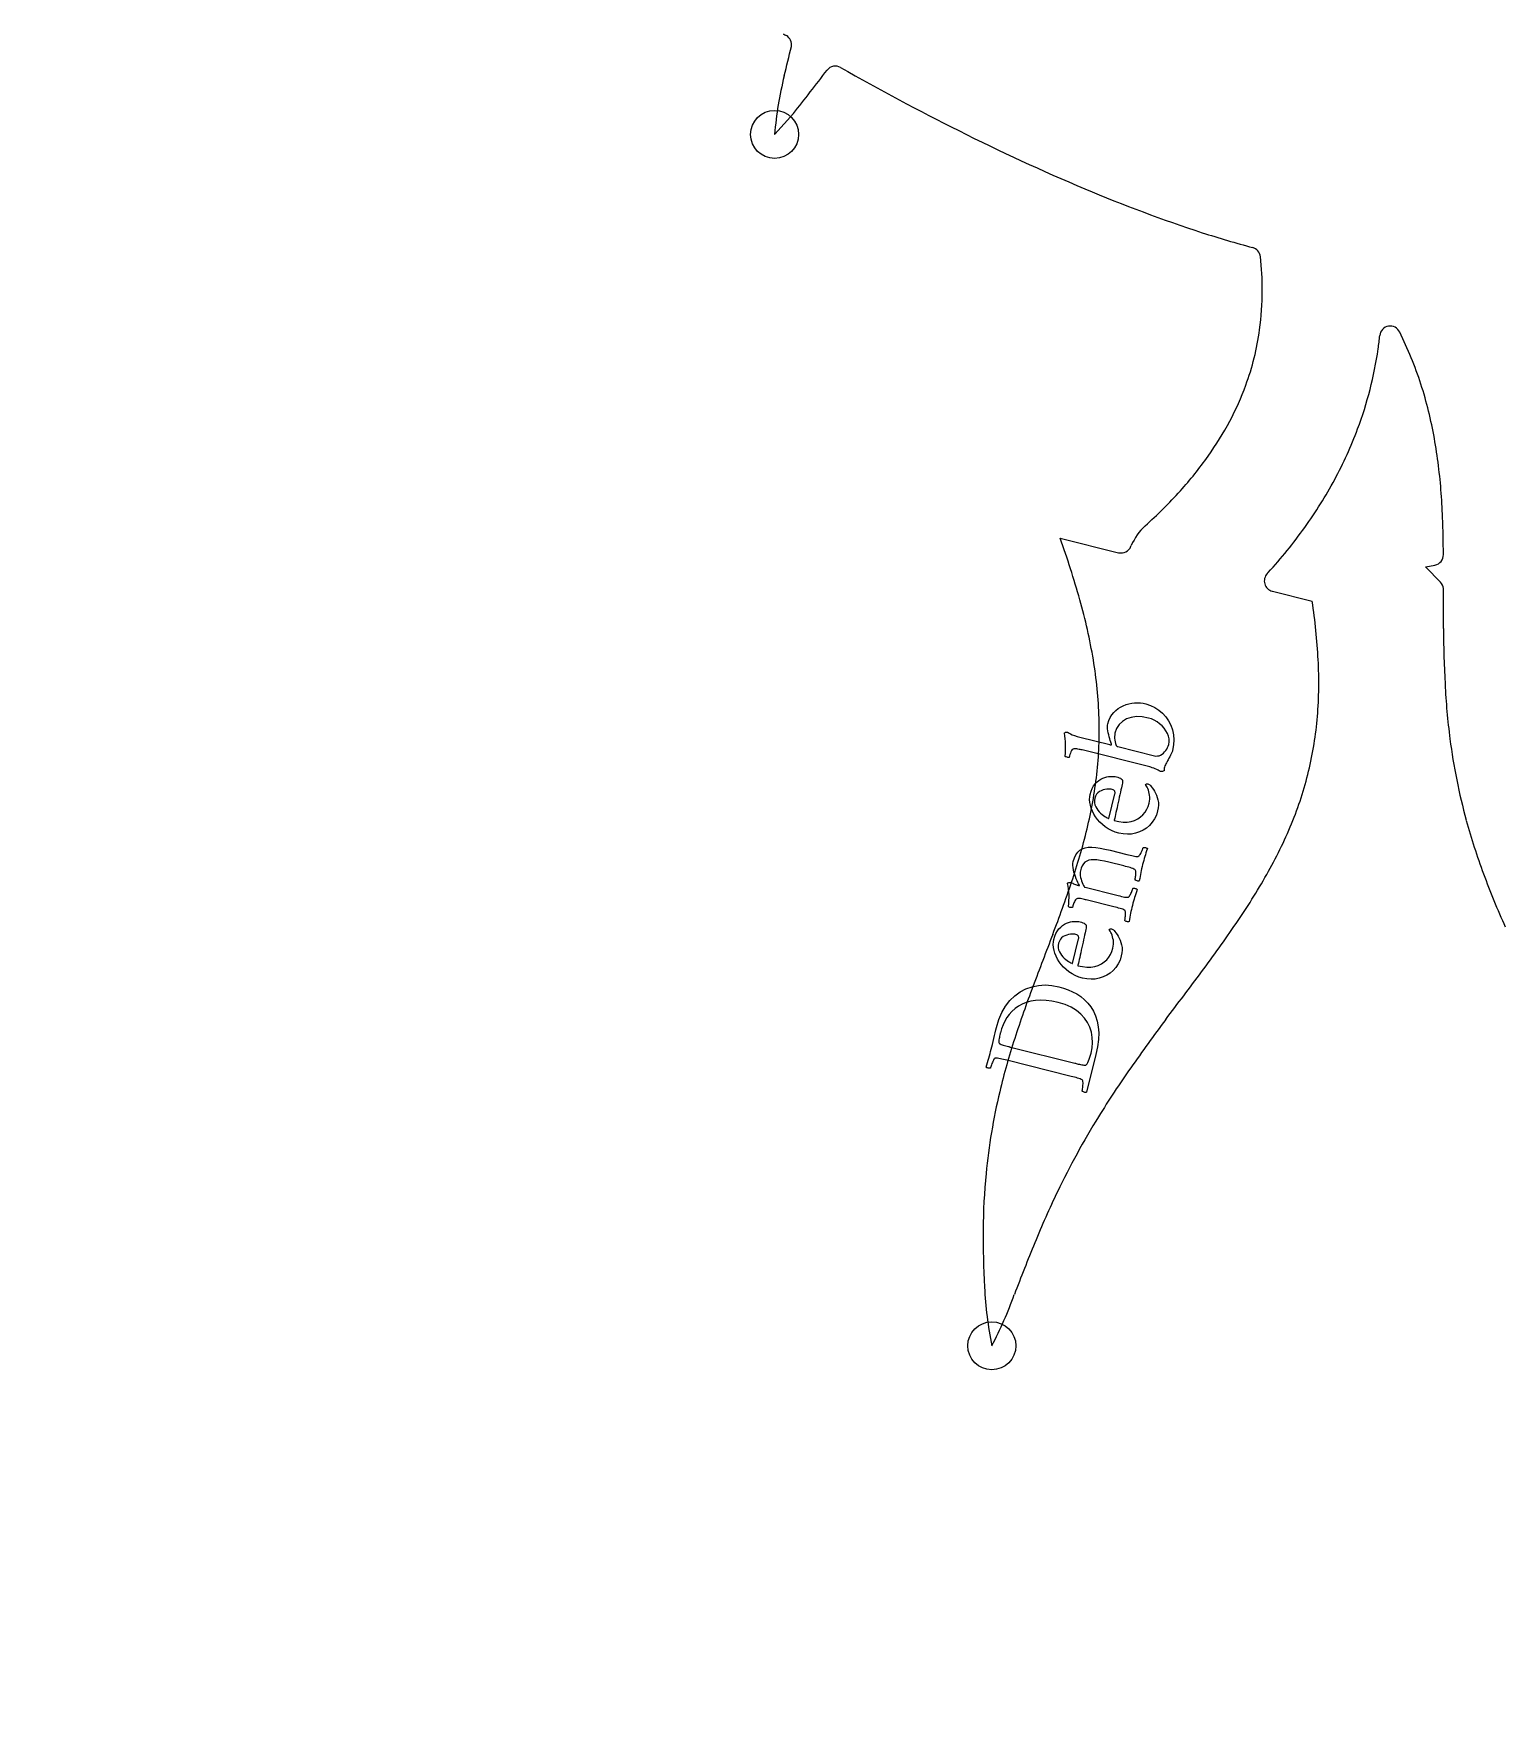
# Model space of a CAD drawing. Header units: millimetres. Extents: x -94 to 94, y -94 to 94.
# Drawn here: x -38.47 to -3.71, y 12.28 to 52.12 of the extents above; entities that cross this region are included whole.
import ezdxf

# ---------------------------------------------------------------- set-up
doc = ezdxf.new("R2010")
doc.units = ezdxf.units.MM
for name, color, linetype in [('CUT_INNER', 6, 'Continuous'), ('ENGRAVE', 7, 'Continuous'), ('TEXT', 5, 'Continuous')]:
    doc.layers.add(name, color=color, linetype=linetype)

msp = doc.modelspace()

# ---------------------------------------------------------------- linework, layer by layer
at = {"layer": 'CUT_INNER'}
for points in [[(-20.524, 50.228), (-20.962, 49.742), (-20.966, 49.738)], [(-5.96, 44.54), (-6.198, 45.064)], [(-14.223, 40.197), (-14.224, 40.203), (-14.219, 40.202), (-12.843, 39.857)], [(-12.55, 40.009), (-12.542, 40.03)], [(-5.239, 39.16), (-5.587, 39.515), (-5.59, 39.52), (-5.585, 39.521), (-5.37, 39.565)], [(-9.309, 39.386), (-9.331, 39.363)], [(-9.21, 38.948), (-8.272, 38.713), (-8.266, 38.711)]]:
    msp.add_lwpolyline(points, dxfattribs=at)
for centre, radius, start, end in [((0, 27.004), 67.496, 125.98241, 240.82111), ((0, 27.004), 55.211, 132.5397, 191.6531), ((-18.896, 55.14), 3.555, 238.3008, 239.7015), ((-248.894, 107.429), 235.001, 346.13574, 346.30984), ((-20.816, 51.855), 0.25, 349.9479, 59.6055), ((-12.193, 49.006), 8.804, 166.1194, 175.2294), ((-98.843, 111.811), 99.631, 321.82182, 322.56839), ((-19.53, 51.101), 0.25, 60.3531, 142.3856), ((9.788, 102.512), 58.933, 240.3051, 243.3792), ((5.426, 93.721), 49.119, 243.3335, 247.161), ((0.125, 81.054), 35.388, 247.1105, 251.9056), ((-3.729, 69.483), 23.192, 252.078, 255.1524), ((-9.742, 46.825), 0.25, 5.4572, 73.7961), ((-15.85, 46.081), 6.403, 359.6985, 6.8947), ((-16.189, 46.047), 6.742, 352.1397, 0.0006), ((-15.834, 46.001), 6.384, 339.9379, 352.1063), ((-6.426, 44.96), 0.25, 24.473, 174.0119), ((-15.823, 45.998), 9.208, 339.5378, 351.7072), ((-11.145, 45.347), 4.485, 351.3265, 355.3887), ((-14.626, 40.948), 9.381, 14.3761, 22.5122), ((-16.159, 46.125), 6.731, 332.0223, 339.9029), ((-15.769, 40.674), 10.556, 7.1742, 14.2796), ((-16.9, 46.522), 7.572, 324.6147, 331.9983), ((-16.183, 46.136), 9.593, 331.6882, 339.5223), ((-18.024, 47.323), 8.953, 317.8904, 324.6035), ((-20.275, 40.121), 15.097, 2.1565, 7.1188), ((-16.939, 46.547), 10.454, 324.3509, 331.6704), ((-19.756, 48.9), 11.295, 311.8689, 317.844), ((-27.078, 39.763), 21.908, 0.1272, 2.4235), ((-11.239, 39.454), 1.424, 133.3735, 156.1296), ((-18.072, 47.362), 11.85, 317.6934, 324.3408), ((-34.62, 32.851), 21.68, 15.7816, 19.8067), ((-12.783, 40.1), 0.25, 255.9438, 338.7231), ((-5.42, 39.81), 0.25, 281.5337, 0.4046), ((-9.15, 39.19), 0.25, 136.3901, 255.9438), ((-5.417, 38.985), 0.25, 5.4841, 44.3852), ((-26.723, 35.085), 13.473, 9.5727, 15.7714), ((-23.35, 36.504), 15.244, 3.1032, 8.3234), ((-453.448, 37.622), 448.282, 0.05648, 0.17729), ((22.974, 38.168), 28.141, 180.2122, 182.8751), ((-23.536, 35.633), 10.239, 1.7744, 9.5193), ((-18.218, 36.788), 10.105, 355.462, 3.0697), ((11.877, 37.624), 17.031, 182.9213, 187.3068), ((-22.679, 35.675), 9.381, 353.5427, 1.6788), ((-16.511, 36.667), 8.393, 346.4236, 355.3663), ((9.028, 37.273), 14.16, 187.3622, 195.3044), ((-16.702, 36.731), 8.594, 337.594, 346.3095), ((-23.844, 35.825), 10.556, 346.3408, 353.4462), ((10.317, 37.644), 15.502, 195.3706, 200.2824), ((-28.253, 36.911), 15.097, 341.3232, 346.2854), ((-18.675, 37.559), 10.734, 330.4099, 337.5206), ((13.234, 38.717), 18.609, 200.2697, 204.4374), ((-44.758, 42.498), 32.522, 338.9967, 341.3102), ((-23.552, 40.334), 16.345, 325.5916, 330.3911), ((-37.981, 50.21), 33.83, 323.2312, 325.6023), ((191.072, -47.996), 220.074, 159.00842, 159.3502), ((-544.122, 428.156), 665.512, 323.127827, 323.249543), ((11.474, 19.704), 28.141, 159.3788, 162.0417), ((23.902, 2.125), 44.526, 143.1508, 144.9609), ((0.91, 23.142), 17.031, 162.0879, 166.4734), ((7.346, 13.752), 24.296, 144.9946, 148.2555), ((-1.878, 23.827), 14.16, 166.5288, 174.4711), ((3.003, 16.451), 19.182, 148.2854, 154.3246), ((-0.541, 23.715), 15.502, 174.5372, 179.449), ((6.539, 14.785), 23.091, 154.4023, 157.6824), ((2.566, 23.681), 18.609, 179.4363, 183.604), ((40.492, 0.959), 59.75, 157.78041, 159.03793), ((-7.211, 22.889), 8.804, 182.4578, 191.5677), ((-24.031, 25.442), 9.263, 332.2166, 340.4005)]:
    msp.add_arc(centre, radius, start, end, dxfattribs=at)
at = {"layer": 'ENGRAVE'}
for centre, radius in [((0, 27.004), 62.336), ((-20.966, 49.737), 0.567), ((-15.836, 21.123), 0.567)]:
    msp.add_circle(centre, radius, dxfattribs=at)
at = {"layer": 'TEXT'}
for points in [[(-11.565, 35.188), (-11.572, 35.166), (-11.583, 35.139), (-11.597, 35.108), (-11.616, 35.071), (-11.635, 35.034), (-11.653, 35), (-11.67, 34.968), (-11.686, 34.939), (-11.689, 34.934), (-11.692, 34.927), (-11.696, 34.92), (-11.7, 34.912), (-11.713, 34.89), (-11.726, 34.867), (-11.737, 34.843), (-11.749, 34.819), (-11.758, 34.794), (-11.764, 34.769), (-11.766, 34.742), (-11.765, 34.715), (-11.769, 34.708), (-11.777, 34.702), (-11.788, 34.696), (-11.804, 34.691), (-11.82, 34.688), (-11.834, 34.686), (-11.845, 34.685), (-11.854, 34.686), (-11.88, 34.705), (-11.909, 34.723), (-11.941, 34.739), (-11.976, 34.754), (-12.012, 34.767), (-12.046, 34.779), (-12.077, 34.788), (-12.106, 34.796), (-13.705, 35.197), (-13.725, 35.201), (-13.747, 35.207), (-13.773, 35.212), (-13.801, 35.218), (-13.829, 35.224), (-13.854, 35.227), (-13.876, 35.227), (-13.896, 35.225), (-13.917, 35.219), (-13.936, 35.206), (-13.953, 35.185), (-13.967, 35.157), (-13.98, 35.125), (-13.992, 35.092), (-14.003, 35.057), (-14.013, 35.021), (-14.016, 35.02), (-14.025, 35.021), (-14.04, 35.023), (-14.06, 35.027), (-14.08, 35.032), (-14.095, 35.038), (-14.104, 35.043), (-14.107, 35.049), (-14.099, 35.118), (-14.094, 35.188), (-14.092, 35.257), (-14.094, 35.327), (-14.098, 35.396), (-14.104, 35.463), (-14.112, 35.528), (-14.122, 35.592), (-14.119, 35.599), (-14.114, 35.605), (-14.106, 35.61), (-14.095, 35.614), (-14.084, 35.618), (-14.073, 35.619), (-14.063, 35.619), (-14.054, 35.618), (-14.049, 35.615), (-14.035, 35.608), (-14.011, 35.595), (-13.979, 35.577), (-13.936, 35.557), (-13.885, 35.538), (-13.824, 35.519), (-13.754, 35.5), (-13.052, 35.324), (-13.045, 35.322), (-13.037, 35.321), (-13.028, 35.32), (-13.019, 35.32), (-13.011, 35.32), (-13.007, 35.324), (-13.007, 35.329), (-13.01, 35.337), (-13.018, 35.358), (-13.028, 35.385), (-13.039, 35.419), (-13.051, 35.46), (-13.064, 35.505), (-13.076, 35.551), (-13.086, 35.599), (-13.095, 35.649), (-13.102, 35.698), (-13.104, 35.742), (-13.102, 35.781), (-13.096, 35.816), (-13.072, 35.893), (-13.041, 35.963), (-13.003, 36.026), (-12.958, 36.083), (-12.907, 36.132), (-12.852, 36.175), (-12.793, 36.212), (-12.731, 36.243), (-12.666, 36.268), (-12.6, 36.287), (-12.532, 36.3), (-12.463, 36.308), (-12.394, 36.31), (-12.327, 36.307), (-12.263, 36.3), (-12.202, 36.287), (-12.089, 36.251), (-11.985, 36.202), (-11.889, 36.14), (-11.802, 36.065), (-11.725, 35.979), (-11.66, 35.885), (-11.608, 35.783), (-11.568, 35.672), (-11.543, 35.557), (-11.534, 35.437), (-11.541, 35.315), (-11.565, 35.188)], [(-12.927, 35.592), (-12.934, 35.556), (-12.937, 35.517), (-12.936, 35.474), (-12.931, 35.43), (-12.924, 35.387), (-12.916, 35.352), (-12.907, 35.325), (-12.898, 35.305), (-12.891, 35.295), (-12.882, 35.286), (-12.873, 35.281), (-12.862, 35.277), (-11.997, 35.06), (-11.959, 35.054), (-11.922, 35.055), (-11.885, 35.062), (-11.849, 35.077), (-11.815, 35.097), (-11.783, 35.122), (-11.754, 35.15), (-11.727, 35.183), (-11.704, 35.218), (-11.685, 35.254), (-11.67, 35.29), (-11.658, 35.328), (-11.648, 35.392), (-11.65, 35.457), (-11.663, 35.521), (-11.689, 35.586), (-11.723, 35.649), (-11.766, 35.709), (-11.815, 35.764), (-11.872, 35.816), (-11.933, 35.862), (-11.998, 35.9), (-12.065, 35.93), (-12.134, 35.952), (-12.284, 35.98), (-12.42, 35.985), (-12.544, 35.968), (-12.656, 35.929), (-12.752, 35.871), (-12.83, 35.795), (-12.888, 35.702), (-12.927, 35.592)], [(-12.947, 33.528), (-12.838, 33.504), (-12.735, 33.493), (-12.638, 33.495), (-12.548, 33.51), (-12.465, 33.535), (-12.391, 33.57), (-12.324, 33.614), (-12.266, 33.668), (-12.216, 33.729), (-12.175, 33.795), (-12.142, 33.865), (-12.118, 33.941), (-12.108, 33.99), (-12.103, 34.038), (-12.103, 34.084), (-12.108, 34.129), (-12.116, 34.172), (-12.127, 34.212), (-12.139, 34.25), (-12.154, 34.284), (-12.169, 34.315), (-12.183, 34.341), (-12.195, 34.362), (-12.206, 34.379), (-12.205, 34.381), (-12.202, 34.384), (-12.196, 34.388), (-12.189, 34.392), (-12.181, 34.396), (-12.172, 34.398), (-12.162, 34.398), (-12.152, 34.396), (-12.137, 34.391), (-12.122, 34.383), (-12.107, 34.372), (-12.091, 34.358), (-12.069, 34.332), (-12.046, 34.302), (-12.021, 34.266), (-11.995, 34.225), (-11.969, 34.179), (-11.947, 34.13), (-11.928, 34.076), (-11.912, 34.018), (-11.902, 33.957), (-11.9, 33.894), (-11.905, 33.828), (-11.919, 33.76), (-11.95, 33.66), (-11.993, 33.569), (-12.046, 33.488), (-12.11, 33.416), (-12.182, 33.353), (-12.262, 33.301), (-12.347, 33.26), (-12.44, 33.23), (-12.536, 33.212), (-12.635, 33.206), (-12.736, 33.213), (-12.838, 33.233), (-12.925, 33.259), (-13.008, 33.292), (-13.085, 33.333), (-13.157, 33.381), (-13.223, 33.434), (-13.283, 33.491), (-13.337, 33.552), (-13.385, 33.616), (-13.426, 33.683), (-13.46, 33.751), (-13.488, 33.82), (-13.508, 33.89), (-13.522, 33.959), (-13.527, 34.025), (-13.524, 34.087), (-13.514, 34.147), (-13.491, 34.223), (-13.463, 34.291), (-13.431, 34.349), (-13.393, 34.398), (-13.351, 34.441), (-13.308, 34.476), (-13.263, 34.506), (-13.216, 34.529), (-13.169, 34.547), (-13.123, 34.56), (-13.079, 34.569), (-13.035, 34.573), (-12.994, 34.573), (-12.956, 34.572), (-12.923, 34.568), (-12.894, 34.563), (-12.858, 34.552), (-12.826, 34.541), (-12.8, 34.528), (-12.778, 34.514), (-12.761, 34.498), (-12.751, 34.479), (-12.746, 34.458), (-12.748, 34.433), (-12.751, 34.412), (-12.757, 34.383), (-12.765, 34.346), (-12.775, 34.302), (-12.786, 34.252), (-12.798, 34.198), (-12.811, 34.14), (-12.825, 34.08), (-12.838, 34.017), (-12.852, 33.955), (-12.865, 33.894), (-12.879, 33.833), (-12.891, 33.775), (-12.903, 33.721), (-12.914, 33.672), (-12.924, 33.627), (-12.933, 33.589), (-12.94, 33.56), (-12.944, 33.54), (-12.947, 33.528)], [(-13.074, 33.579), (-12.929, 34.16), (-12.926, 34.176), (-12.925, 34.192), (-12.928, 34.207), (-12.933, 34.221), (-12.941, 34.234), (-12.954, 34.246), (-12.97, 34.256), (-12.992, 34.265), (-13.016, 34.271), (-13.046, 34.274), (-13.081, 34.274), (-13.122, 34.27), (-13.166, 34.264), (-13.208, 34.252), (-13.25, 34.235), (-13.291, 34.214), (-13.329, 34.186), (-13.36, 34.151), (-13.384, 34.108), (-13.401, 34.057), (-13.41, 34.002), (-13.411, 33.95), (-13.402, 33.901), (-13.383, 33.855), (-13.359, 33.812), (-13.331, 33.772), (-13.3, 33.736), (-13.266, 33.703), (-13.231, 33.674), (-13.197, 33.648), (-13.165, 33.626), (-13.135, 33.608), (-13.108, 33.594), (-13.09, 33.585), (-13.078, 33.58), (-13.074, 33.579)], [(-13.912, 32.559), (-13.884, 32.648), (-13.849, 32.724), (-13.807, 32.784), (-13.758, 32.831), (-13.701, 32.865), (-13.635, 32.888), (-13.56, 32.9), (-13.476, 32.902), (-13.383, 32.895), (-13.279, 32.88), (-13.165, 32.858), (-13.04, 32.83), (-12.646, 32.731), (-12.607, 32.721), (-12.568, 32.712), (-12.531, 32.703), (-12.496, 32.695), (-12.462, 32.689), (-12.432, 32.684), (-12.404, 32.683), (-12.379, 32.683), (-12.368, 32.687), (-12.357, 32.696), (-12.345, 32.709), (-12.332, 32.728), (-12.32, 32.749), (-12.308, 32.772), (-12.298, 32.795), (-12.288, 32.82), (-12.28, 32.843), (-12.273, 32.863), (-12.268, 32.879), (-12.264, 32.891), (-12.254, 32.894), (-12.242, 32.895), (-12.227, 32.894), (-12.21, 32.891), (-12.193, 32.887), (-12.18, 32.881), (-12.169, 32.874), (-12.162, 32.866), (-12.179, 32.814), (-12.195, 32.765), (-12.209, 32.719), (-12.223, 32.677), (-12.236, 32.635), (-12.249, 32.59), (-12.262, 32.542), (-12.275, 32.491), (-12.288, 32.441), (-12.299, 32.393), (-12.308, 32.347), (-12.316, 32.303), (-12.325, 32.259), (-12.333, 32.211), (-12.342, 32.16), (-12.352, 32.106), (-12.363, 32.102), (-12.375, 32.101), (-12.39, 32.102), (-12.406, 32.106), (-12.423, 32.112), (-12.437, 32.118), (-12.447, 32.125), (-12.454, 32.132), (-12.452, 32.145), (-12.448, 32.162), (-12.445, 32.183), (-12.441, 32.208), (-12.438, 32.235), (-12.436, 32.262), (-12.435, 32.288), (-12.436, 32.313), (-12.438, 32.336), (-12.443, 32.354), (-12.448, 32.366), (-12.456, 32.373), (-12.478, 32.385), (-12.504, 32.397), (-12.533, 32.408), (-12.565, 32.418), (-12.601, 32.427), (-12.637, 32.437), (-12.675, 32.447), (-12.715, 32.457), (-13.072, 32.547), (-13.178, 32.571), (-13.273, 32.589), (-13.356, 32.6), (-13.429, 32.605), (-13.492, 32.602), (-13.547, 32.591), (-13.595, 32.571), (-13.636, 32.544), (-13.67, 32.508), (-13.7, 32.462), (-13.725, 32.407), (-13.745, 32.342), (-13.75, 32.308), (-13.751, 32.271), (-13.748, 32.231), (-13.739, 32.188), (-13.727, 32.144), (-13.714, 32.103), (-13.699, 32.065), (-13.684, 32.028), (-13.668, 31.997), (-13.654, 31.974), (-13.643, 31.96), (-13.632, 31.953), (-12.887, 31.767), (-12.848, 31.757), (-12.81, 31.748), (-12.773, 31.739), (-12.737, 31.731), (-12.704, 31.724), (-12.673, 31.72), (-12.645, 31.718), (-12.62, 31.719), (-12.61, 31.723), (-12.598, 31.732), (-12.586, 31.745), (-12.574, 31.764), (-12.561, 31.785), (-12.55, 31.808), (-12.539, 31.831), (-12.529, 31.856), (-12.521, 31.879), (-12.514, 31.898), (-12.509, 31.915), (-12.506, 31.927), (-12.496, 31.93), (-12.483, 31.931), (-12.469, 31.93), (-12.451, 31.927), (-12.434, 31.923), (-12.421, 31.917), (-12.411, 31.91), (-12.403, 31.902), (-12.42, 31.849), (-12.436, 31.801), (-12.451, 31.755), (-12.464, 31.713), (-12.477, 31.671), (-12.49, 31.626), (-12.504, 31.578), (-12.517, 31.526), (-12.529, 31.476), (-12.54, 31.428), (-12.55, 31.383), (-12.558, 31.339), (-12.566, 31.294), (-12.575, 31.247), (-12.584, 31.196), (-12.594, 31.142), (-12.604, 31.138), (-12.616, 31.137), (-12.631, 31.138), (-12.648, 31.142), (-12.665, 31.148), (-12.678, 31.154), (-12.688, 31.161), (-12.696, 31.168), (-12.693, 31.181), (-12.69, 31.198), (-12.686, 31.219), (-12.683, 31.244), (-12.679, 31.271), (-12.677, 31.297), (-12.677, 31.324), (-12.678, 31.349), (-12.68, 31.372), (-12.684, 31.39), (-12.69, 31.402), (-12.698, 31.409), (-12.72, 31.421), (-12.745, 31.433), (-12.774, 31.444), (-12.807, 31.453), (-12.842, 31.463), (-12.879, 31.473), (-12.916, 31.483), (-12.956, 31.493), (-13.606, 31.656), (-13.626, 31.66), (-13.65, 31.666), (-13.678, 31.672), (-13.709, 31.679), (-13.74, 31.685), (-13.768, 31.689), (-13.791, 31.689), (-13.812, 31.688), (-13.829, 31.683), (-13.845, 31.674), (-13.859, 31.658), (-13.873, 31.637), (-13.885, 31.613), (-13.896, 31.588), (-13.905, 31.564), (-13.913, 31.538), (-13.919, 31.515), (-13.925, 31.497), (-13.929, 31.483), (-13.931, 31.473), (-13.937, 31.473), (-13.947, 31.473), (-13.96, 31.474), (-13.977, 31.477), (-13.994, 31.48), (-14.008, 31.485), (-14.019, 31.49), (-14.026, 31.497), (-14.019, 31.568), (-14.015, 31.64), (-14.013, 31.71), (-14.013, 31.781), (-14.017, 31.85), (-14.024, 31.916), (-14.035, 31.98), (-14.049, 32.042), (-14.046, 32.049), (-14.04, 32.055), (-14.031, 32.06), (-14.02, 32.064), (-14.008, 32.067), (-13.998, 32.068), (-13.988, 32.069), (-13.98, 32.068), (-13.973, 32.065), (-13.961, 32.061), (-13.945, 32.055), (-13.925, 32.048), (-13.903, 32.039), (-13.881, 32.031), (-13.86, 32.023), (-13.838, 32.014), (-13.819, 32.007), (-13.803, 32.001), (-13.79, 31.997), (-13.781, 31.994), (-13.775, 31.993), (-13.77, 31.994), (-13.767, 31.995), (-13.765, 31.998), (-13.765, 32), (-13.765, 32.003), (-13.767, 32.007), (-13.769, 32.011), (-13.786, 32.037), (-13.803, 32.07), (-13.822, 32.109), (-13.842, 32.155), (-13.862, 32.205), (-13.879, 32.256), (-13.895, 32.309), (-13.908, 32.364), (-13.918, 32.418), (-13.921, 32.468), (-13.919, 32.515), (-13.912, 32.559)], [(-13.805, 30.102), (-13.695, 30.079), (-13.592, 30.068), (-13.496, 30.07), (-13.406, 30.084), (-13.323, 30.11), (-13.248, 30.145), (-13.182, 30.189), (-13.123, 30.242), (-13.073, 30.303), (-13.032, 30.369), (-12.999, 30.44), (-12.976, 30.516), (-12.966, 30.564), (-12.961, 30.612), (-12.961, 30.658), (-12.965, 30.703), (-12.974, 30.747), (-12.984, 30.787), (-12.997, 30.824), (-13.012, 30.859), (-13.027, 30.889), (-13.041, 30.915), (-13.053, 30.937), (-13.064, 30.953), (-13.062, 30.955), (-13.059, 30.958), (-13.054, 30.962), (-13.047, 30.966), (-13.039, 30.97), (-13.03, 30.972), (-13.02, 30.972), (-13.009, 30.971), (-12.994, 30.965), (-12.979, 30.957), (-12.964, 30.946), (-12.949, 30.932), (-12.927, 30.907), (-12.903, 30.876), (-12.878, 30.84), (-12.852, 30.799), (-12.827, 30.754), (-12.805, 30.704), (-12.786, 30.65), (-12.77, 30.593), (-12.76, 30.532), (-12.758, 30.468), (-12.763, 30.402), (-12.777, 30.334), (-12.808, 30.235), (-12.85, 30.144), (-12.903, 30.062), (-12.967, 29.99), (-13.04, 29.927), (-13.119, 29.876), (-13.205, 29.835), (-13.297, 29.805), (-13.394, 29.786), (-13.492, 29.781), (-13.593, 29.788), (-13.696, 29.808), (-13.783, 29.834), (-13.865, 29.867), (-13.942, 29.907), (-14.014, 29.955), (-14.081, 30.008), (-14.141, 30.065), (-14.195, 30.126), (-14.242, 30.191), (-14.284, 30.258), (-14.318, 30.326), (-14.345, 30.394), (-14.366, 30.464), (-14.38, 30.533), (-14.385, 30.599), (-14.382, 30.662), (-14.371, 30.722), (-14.349, 30.798), (-14.321, 30.865), (-14.288, 30.923), (-14.251, 30.973), (-14.209, 31.015), (-14.166, 31.051), (-14.121, 31.08), (-14.074, 31.103), (-14.027, 31.121), (-13.981, 31.134), (-13.936, 31.143), (-13.893, 31.147), (-13.851, 31.148), (-13.814, 31.146), (-13.781, 31.143), (-13.751, 31.137), (-13.715, 31.127), (-13.684, 31.115), (-13.657, 31.103), (-13.636, 31.089), (-13.619, 31.073), (-13.608, 31.054), (-13.604, 31.032), (-13.605, 31.007), (-13.609, 30.986), (-13.614, 30.958), (-13.622, 30.921), (-13.632, 30.876), (-13.644, 30.826), (-13.656, 30.772), (-13.669, 30.715), (-13.682, 30.654), (-13.696, 30.592), (-13.709, 30.53), (-13.723, 30.468), (-13.736, 30.407), (-13.749, 30.349), (-13.761, 30.295), (-13.772, 30.246), (-13.782, 30.202), (-13.79, 30.164), (-13.797, 30.135), (-13.802, 30.114), (-13.805, 30.102)], [(-13.932, 30.154), (-13.786, 30.734), (-13.783, 30.75), (-13.783, 30.766), (-13.786, 30.781), (-13.79, 30.796), (-13.799, 30.809), (-13.811, 30.821), (-13.828, 30.831), (-13.849, 30.839), (-13.873, 30.845), (-13.903, 30.848), (-13.939, 30.848), (-13.98, 30.845), (-14.023, 30.838), (-14.066, 30.826), (-14.108, 30.81), (-14.149, 30.788), (-14.187, 30.761), (-14.217, 30.725), (-14.241, 30.682), (-14.258, 30.631), (-14.268, 30.576), (-14.268, 30.524), (-14.259, 30.475), (-14.241, 30.429), (-14.217, 30.386), (-14.189, 30.347), (-14.158, 30.31), (-14.124, 30.277), (-14.089, 30.248), (-14.055, 30.222), (-14.023, 30.201), (-13.992, 30.183), (-13.966, 30.169), (-13.947, 30.159), (-13.936, 30.154), (-13.932, 30.154)], [(-15.726, 28.643), (-15.67, 28.829), (-15.598, 28.997), (-15.51, 29.146), (-15.407, 29.277), (-15.291, 29.389), (-15.165, 29.481), (-15.03, 29.553), (-14.886, 29.605), (-14.735, 29.637), (-14.579, 29.647), (-14.419, 29.637), (-14.255, 29.606), (-14.143, 29.574), (-14.035, 29.534), (-13.93, 29.488), (-13.829, 29.433), (-13.733, 29.37), (-13.645, 29.299), (-13.566, 29.217), (-13.494, 29.126), (-13.433, 29.026), (-13.384, 28.914), (-13.347, 28.791), (-13.322, 28.658), (-13.312, 28.514), (-13.318, 28.356), (-13.34, 28.187), (-13.379, 28.005), (-13.602, 27.114), (-13.612, 27.11), (-13.625, 27.108), (-13.64, 27.11), (-13.656, 27.114), (-13.673, 27.12), (-13.687, 27.126), (-13.697, 27.132), (-13.704, 27.14), (-13.701, 27.153), (-13.698, 27.171), (-13.694, 27.194), (-13.69, 27.221), (-13.686, 27.251), (-13.683, 27.28), (-13.682, 27.309), (-13.682, 27.338), (-13.684, 27.363), (-13.687, 27.382), (-13.693, 27.395), (-13.701, 27.402), (-13.723, 27.415), (-13.748, 27.426), (-13.777, 27.437), (-13.81, 27.447), (-13.845, 27.457), (-13.882, 27.467), (-13.92, 27.477), (-13.959, 27.487), (-15.482, 27.868), (-15.522, 27.878), (-15.56, 27.887), (-15.598, 27.896), (-15.634, 27.904), (-15.668, 27.911), (-15.7, 27.915), (-15.728, 27.917), (-15.753, 27.916), (-15.765, 27.914), (-15.776, 27.905), (-15.788, 27.89), (-15.8, 27.868), (-15.812, 27.842), (-15.823, 27.816), (-15.834, 27.789), (-15.845, 27.761), (-15.854, 27.734), (-15.861, 27.712), (-15.866, 27.695), (-15.87, 27.682), (-15.88, 27.679), (-15.892, 27.678), (-15.907, 27.679), (-15.924, 27.682), (-15.941, 27.686), (-15.955, 27.692), (-15.965, 27.699), (-15.972, 27.707), (-15.957, 27.761), (-15.941, 27.815), (-15.925, 27.868), (-15.909, 27.921), (-15.894, 27.973), (-15.879, 28.024), (-15.865, 28.076), (-15.852, 28.127), (-15.838, 28.183), (-15.823, 28.243), (-15.807, 28.309), (-15.79, 28.38), (-15.773, 28.451), (-15.757, 28.519), (-15.741, 28.583), (-15.726, 28.643)], [(-15.396, 28.18), (-13.877, 27.8), (-13.862, 27.796), (-13.843, 27.791), (-13.821, 27.786), (-13.795, 27.779), (-13.766, 27.773), (-13.739, 27.767), (-13.711, 27.762), (-13.684, 27.757), (-13.659, 27.754), (-13.64, 27.753), (-13.626, 27.753), (-13.617, 27.754), (-13.599, 27.765), (-13.582, 27.786), (-13.566, 27.814), (-13.549, 27.852), (-13.534, 27.894), (-13.519, 27.939), (-13.505, 27.985), (-13.492, 28.033), (-13.468, 28.16), (-13.458, 28.285), (-13.464, 28.409), (-13.484, 28.53), (-13.521, 28.647), (-13.574, 28.758), (-13.645, 28.862), (-13.732, 28.959), (-13.838, 29.046), (-13.963, 29.121), (-14.107, 29.184), (-14.271, 29.233), (-14.418, 29.265), (-14.556, 29.283), (-14.686, 29.288), (-14.806, 29.28), (-14.918, 29.261), (-15.023, 29.232), (-15.119, 29.192), (-15.207, 29.144), (-15.287, 29.087), (-15.36, 29.023), (-15.424, 28.952), (-15.48, 28.875), (-15.529, 28.791), (-15.571, 28.705), (-15.605, 28.614), (-15.633, 28.519), (-15.636, 28.506), (-15.641, 28.488), (-15.646, 28.465), (-15.652, 28.438), (-15.658, 28.409), (-15.662, 28.381), (-15.667, 28.353), (-15.67, 28.326), (-15.671, 28.302), (-15.67, 28.284), (-15.666, 28.27), (-15.659, 28.261), (-15.64, 28.252), (-15.619, 28.242), (-15.594, 28.233), (-15.565, 28.224), (-15.535, 28.216), (-15.504, 28.208), (-15.472, 28.199), (-15.44, 28.191), (-15.434, 28.19), (-15.429, 28.188), (-15.423, 28.187), (-15.418, 28.186), (-15.412, 28.184), (-15.407, 28.183), (-15.402, 28.181), (-15.396, 28.18)]]:
    msp.add_lwpolyline(points, close=True, dxfattribs=at)

doc.saveas('drawing.dxf')
